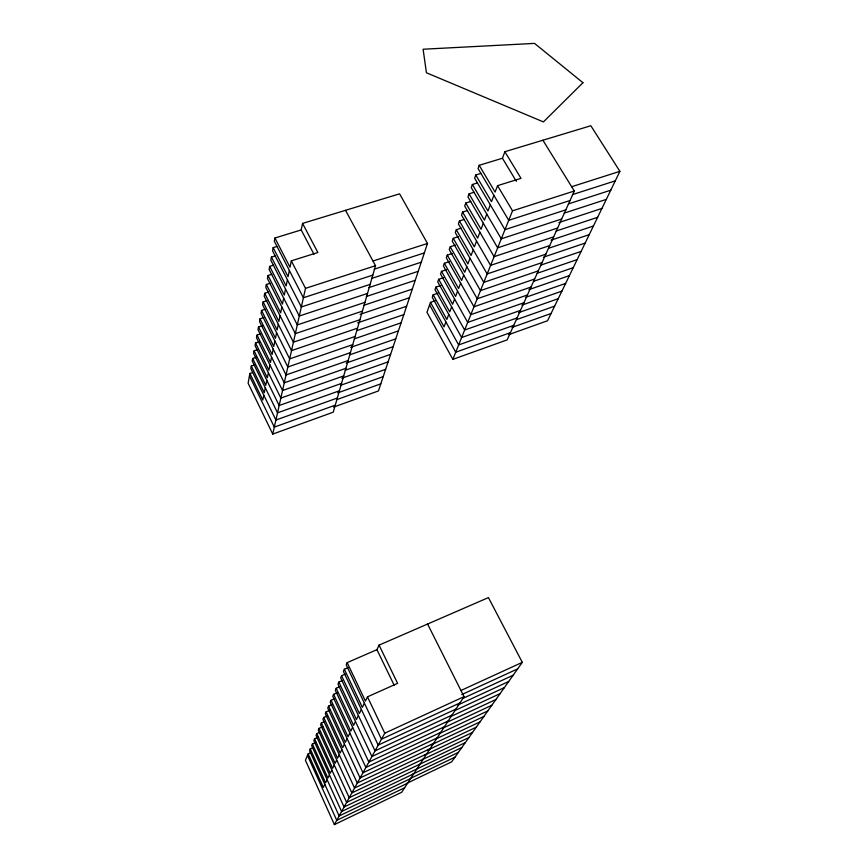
<?xml version="1.0" encoding="UTF-8"?>
<svg xmlns="http://www.w3.org/2000/svg" width="868" height="868" viewBox="0 0 868 868"><rect width="100%" height="100%" fill="white"/><g stroke="black" fill="none" stroke-linecap="round" stroke-linejoin="round"><path stroke-width="1.3" d="M252.469 372.6L249.908 373.479L248.107 383.2L272.747 434.087L333.236 412.191L375.529 265.695L345.507 210.316M254.942 364.799L251.275 366.046L250.819 368.542L275.905 420.036L337.326 398.032M256.364 357.247L252.675 358.495L252.208 361.023L277.532 412.832L339.421 390.784M257.818 349.565L254.096 350.824L253.619 353.395L279.171 405.519L341.547 383.406M259.282 341.753L255.528 343.012L255.051 345.627L280.852 398.076L343.706 375.909M260.78 333.822L257.004 335.07L256.505 337.739L282.545 390.502L345.909 368.292M262.31 325.739L258.49 326.997L257.991 329.71L284.281 382.799L348.144 360.535M263.85 317.525L260.009 318.795L259.499 321.54L286.049 374.954L350.422 352.647M265.239 309.236L261.55 310.44L261.029 313.239L287.84 366.98L352.733 344.629M266.834 300.729L263.123 301.934L262.592 304.787L289.662 358.864L355.099 336.469M268.462 292.082L264.718 293.286L264.187 296.183L291.518 350.607L357.497 328.169M270.122 283.272L266.346 284.476L265.803 287.427L293.417 342.198L359.927 319.717M271.814 274.31L268.006 275.514L267.442 278.519L295.337 333.637L362.412 311.113M273.529 265.185L269.688 266.389L269.123 269.449L297.301 324.914L364.94 302.357M275.275 255.897L271.402 257.102L270.827 260.216L299.297 316.028L367.511 293.438M276.87 246.49L273.149 247.64L272.563 250.809L301.326 306.979L370.137 284.368M333.605 407.092L378.448 390.936L427.49 243.452L399.584 193.824L302.563 223.412L301.207 229.944L274.928 237.995L274.331 241.228L303.399 297.757L372.806 275.113M263.785 395.157L262.798 399.996L249.908 373.479M265.293 387.812L264.284 392.727L251.275 366.046M266.823 380.336L265.803 385.327L252.675 358.495M268.386 372.73L267.344 377.819L254.096 350.824M269.97 365.005L268.906 370.169L255.528 343.012M271.575 357.139L270.501 362.401L257.004 335.07M273.214 349.142L272.118 354.491L258.49 326.997M274.885 341.005L273.767 346.451L260.009 318.795M276.577 332.726L275.449 338.27L261.55 310.44M278.303 324.306L277.152 329.938L263.123 301.934M280.06 315.724L278.888 321.464L264.718 293.286M281.85 306.99L280.657 312.827L266.346 284.476M283.673 298.104L282.458 304.05L268.006 275.514M285.529 289.044L284.292 295.098L269.688 266.389M287.416 279.821L286.158 285.984L271.402 257.102M289.348 270.425L288.057 276.708L273.149 247.64M302.563 223.412L317.862 252.49L291.312 260.845L289.999 267.246L274.928 237.995M272.747 434.087L305.514 288.36L291.312 260.845M435.345 300.708L430.474 302.368L426.947 312.285L452.846 359.374L507.183 339.865L574.323 191.014L542.891 140.225M438.069 293.134L433.165 294.794L432.264 297.333L458.651 344.932L513.726 325.359M440.836 285.442L435.899 287.102L434.987 289.673L461.613 337.543L517.078 317.938M443.656 277.63L438.676 279.29L437.743 281.905L464.63 330.035L520.474 310.408M446.51 269.688L441.497 271.358L440.553 274.017L467.7 322.408L523.925 302.748M449.407 261.626L444.362 263.286L443.407 265.988L470.814 314.65L527.429 294.968M452.358 253.434L447.28 255.094L446.304 257.839L473.982 306.773L530.999 287.069M455.353 245.112L450.242 246.772L449.244 249.561L477.194 298.766L534.623 279.04M458.402 236.649L453.248 238.309L452.239 241.152L480.46 290.628L538.301 270.881M461.201 228.143L456.308 229.716L455.277 232.591L483.791 282.36L542.033 262.592M464.347 219.398L459.411 220.971L458.369 223.901L487.165 273.941L545.842 254.161M467.548 210.512L462.568 212.085L461.516 215.058L490.604 265.38L549.704 245.59M470.803 201.474L465.791 203.047L464.705 206.074L494.098 256.678L553.632 236.877M474.102 192.273L469.056 193.846L467.961 196.927L497.657 247.825L557.636 228.013M477.465 182.931L472.376 184.493L471.27 187.629L501.281 238.819L561.694 219.007M480.883 173.416L475.762 174.989L474.633 178.179L504.959 229.651L565.838 209.839M508.724 334.625L547.567 320.737L619.893 171.332L590.837 125.752L504.894 151.705L502.442 158.247L479.201 165.3L478.051 168.555L508.713 220.32L570.037 200.508M445.913 321.952L444.036 326.9L430.474 302.368M448.756 314.433L446.857 319.457L433.165 294.794M451.653 306.795L449.722 311.894L435.899 287.102M454.593 299.037L452.629 304.223L438.676 279.29M457.577 291.149L455.581 296.422L441.497 271.358M460.615 283.142L458.586 288.501L444.362 263.286M463.696 275.004L461.635 280.44L447.28 255.094M466.832 266.726L464.738 272.259L450.242 246.772M470.011 258.317L467.885 263.937L453.248 238.309M473.255 249.767L471.085 255.485L456.308 229.716M476.554 241.076L474.351 246.881L459.411 220.971M479.895 232.233L477.66 238.136L462.568 212.085M483.313 223.239L481.035 229.25L465.791 203.047M486.774 214.081L484.452 220.201L469.056 193.846M490.301 204.772L487.946 211L472.376 184.493M493.892 195.3L491.494 201.636L475.762 174.989M504.894 151.705L520.995 178.352L497.548 185.665L495.096 192.11L479.201 165.3M452.846 359.374L512.521 210.826L574.323 191.014M310.603 752.73L308.162 753.847L305.417 760.26L334.386 824.6L401.7 792.256L464.033 696.657L427.588 624.038M312.61 747.869L310.256 748.943L309.55 750.592L339.138 815.974L407.602 783.207M315.963 742.324L312.393 743.941L311.677 745.623L341.591 811.537L410.64 778.553M318.176 737.214L314.574 738.852L313.847 740.556L344.075 807.012L413.732 773.811M320.422 732.017L316.798 733.655L316.05 735.402L346.625 802.412L461.809 747.543M322.722 726.711L319.055 728.371L318.296 730.14L349.207 797.714L465.324 742.607M323.829 721.861L321.366 722.968L320.596 724.78L351.855 792.918L423.356 759.033M327.29 715.872L323.721 717.467L322.929 719.322L354.545 788.025L426.698 753.923M329.721 710.252L326.118 711.858L325.316 713.746L357.291 783.044L430.094 748.704M332.194 704.523L328.571 706.14L327.746 708.06L360.101 777.956L433.566 743.377M334.733 698.675L331.066 700.302L330.231 702.266L362.965 772.759L437.114 737.952M337.316 692.707L333.616 694.346L332.759 696.342L365.884 767.464L440.727 732.408M339.789 686.686L336.22 688.27L335.341 690.31L368.867 762.05L444.405 726.755M342.48 680.469L338.867 682.053L337.977 684.136L371.905 756.527L448.17 720.982M345.225 674.121L341.58 675.716L340.668 677.843L375.019 750.874L452.011 715.091M348.035 667.633L344.346 669.25L343.424 671.42L378.198 745.113L455.939 709.08M406.517 783.457L451.653 761.854L522.297 662.349L488.434 597.596L379.056 645.13L376.94 649.665L347.178 662.631L346.234 664.855L381.453 739.21L459.942 702.939M324.838 784.357L323.33 787.439L308.162 753.847M327.127 779.659L325.598 782.795L310.256 748.943M329.46 774.874L327.898 778.075L312.393 743.941M331.836 769.992L330.241 773.258L314.574 738.852M334.256 765.023L332.639 768.354L316.798 733.655M336.73 759.956L335.081 763.341L319.055 728.371M339.247 754.78L337.565 758.241L321.366 722.968M341.818 749.507L340.104 753.033L323.721 717.467M344.444 744.136L342.686 747.728L326.118 711.858M347.113 738.646L345.323 742.314L328.571 706.14M349.847 733.037L348.025 736.791L331.066 700.302M352.636 727.319L350.77 731.149L333.616 694.346M355.479 721.482L353.58 725.388L336.22 688.27M358.386 715.514L356.444 719.507L338.867 682.053M361.359 709.427L359.374 713.507L341.58 675.716M364.397 703.199L362.368 707.366L344.346 669.25M379.056 645.13L397.609 683.344L367.489 696.841L365.417 701.094L347.178 662.631M334.386 824.6L384.774 733.189L464.033 696.657M404.618 787.775L336.741 820.325L307.467 755.464M412.322 774.354L458.369 752.404M410.51 778.412L454.984 757.167M424.767 755.019L472.539 732.429M422.738 759.435L468.894 737.561M431.277 744.831L480.037 721.872M427.913 750.006L476.25 727.2M439.262 733.655L487.827 710.903M435.758 739.048L483.899 716.436M446.326 722.621L495.932 699.489M442.854 728.144L491.841 705.25M450.047 716.892L500.098 693.608M457.555 705.152L508.702 681.489M454.886 710.566L504.362 687.619M461.754 694.584L517.675 668.87M462.752 698.49L513.14 675.25M460.941 690.494L522.297 662.349M335.265 405.172L274.321 427.121L249.452 375.931M510.427 332.661L455.722 352.213L429.584 304.863M336.882 399.595L380.802 383.84M511.979 327.41L551.071 313.5M337.685 392.879L383.2 376.647M516.547 319.63L554.63 306.154M341.048 385.153L385.631 369.334M518.63 312.632L558.243 298.69M341.84 378.22L388.104 361.891M521.918 305.113L561.911 291.116M345.258 370.256L390.611 354.339M525.379 297.442L565.632 283.424M346.202 363.052L393.171 346.657M528.883 289.641L569.419 275.612M349.717 354.828L395.765 338.846M533.722 281.275L573.26 267.669M350.65 347.374L398.412 330.903M537.216 273.279L577.155 259.608M354.22 338.9L401.092 322.82M356.585 330.708L403.826 314.607M357.638 322.831L406.604 306.252M540.905 265.087L581.126 251.416M360.079 314.346L409.436 297.746M543.39 257.199L585.151 243.094M548.467 248.324L589.253 234.642M551.061 240.154L593.408 226.038M363.833 305.297L412.311 289.098M556.149 231.04L597.64 217.304M366.361 296.509L415.24 280.288M368.857 287.59L418.213 271.326M371.482 278.476L421.251 262.201M558.884 222.566L601.947 208.418M564.222 213.116L606.32 199.38M305.514 288.36L375.529 265.695M568.366 203.926L610.768 190.19M374.151 269.199L424.344 252.913M372.98 261.008L427.49 243.452M572.457 194.616L615.293 180.848M571.665 186.718L619.893 171.332M502.442 158.247L516.341 181.336M497.548 185.665L512.521 210.826M301.207 229.944L313.966 254.27M376.94 649.665L394.191 685.286M367.489 696.841L384.774 733.189M582.949 82.71L543.433 121.911L426.438 72.771L423.096 49.237L534.547 43.4L582.949 82.71"/></g></svg>
